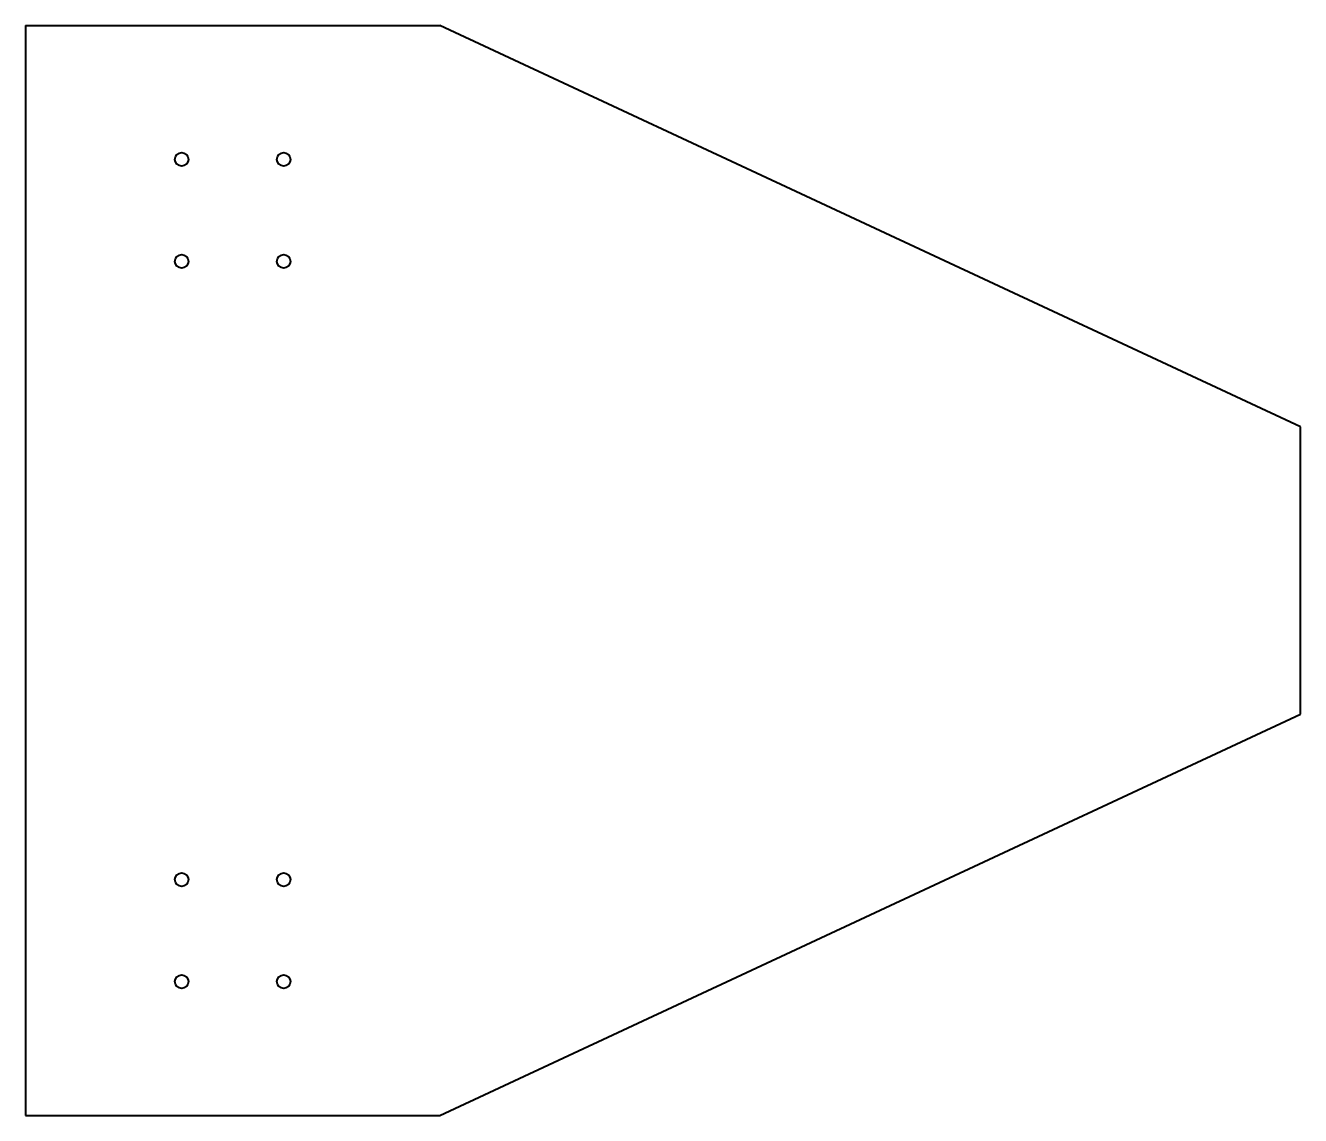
# Model space of a CAD drawing. Header units: inches. Extents: x -32 to 168, y -29 to 142.
import ezdxf

# ---------------------------------------------------------------- set-up
doc = ezdxf.new("R2010")
doc.units = ezdxf.units.IN
doc.header["$MEASUREMENT"] = 0
doc.layers.add('Visible', color=7, linetype='Continuous', lineweight=40)

msp = doc.modelspace()

# ---------------------------------------------------------------- linework, layer by layer
at = {"layer": 'Visible'}
for p, q in [((-32.5, 142), (32.5, 142)), ((-32.5, 142), (-32.5, -29)), ((167.5, 79.05), (32.5, 142)), ((167.5, 33.95), (167.5, 79.05)), ((32.5, -29), (167.5, 33.95)), ((-32.5, -29), (32.5, -29))]:
    msp.add_line(p, q, dxfattribs=at)
for centre in [(-8, 121), (8, 121), (-8, 105), (8, 105), (-8, 8), (8, 8), (-8, -8), (8, -8)]:
    msp.add_circle(centre, 1.05, dxfattribs=at)

doc.saveas('drawing.dxf')
